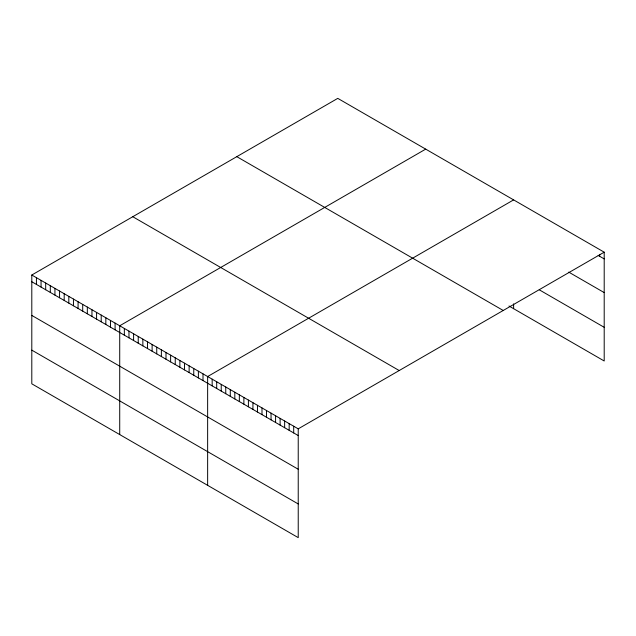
<?xml version="1.0" encoding="UTF-8"?>
<svg xmlns="http://www.w3.org/2000/svg" width="636" height="636" viewBox="0 0 636 636"><rect width="100%" height="100%" fill="white"/><g stroke="black" fill="none" stroke-linecap="round" stroke-linejoin="round"><path stroke-width="0.95" d="M31.8 275.014L298.228 428.839L298.228 537.635L31.8 383.818L31.8 275.014L337.772 98.365L604.2 252.182L604.2 360.986L508.991 306.011M425.699 149.126L119.719 325.775L119.719 434.579M513.618 199.887L207.638 376.536L207.638 485.34M298.228 428.839L604.2 252.182M598.158 255.418L604.2 258.908M568.719 272.105L604.2 292.592M539.28 289.817L604.2 327.302M236.807 156.663L503.227 310.479M132.773 216.725L399.193 370.542M31.8 281.74L298.228 435.557M31.8 315.424L298.228 469.249M31.8 350.134L298.228 503.951M599.668 254.368L599.668 256.292M513.618 303.873L513.618 308.683M293.697 426.223L293.697 432.949M289.165 423.608L289.165 430.333M284.642 420.992L284.642 427.718M280.11 418.377L280.11 425.102M275.579 415.761L275.579 422.487M271.047 413.146L271.047 419.871M266.524 410.53L266.524 417.256M261.992 407.915L261.992 414.64M257.461 405.299L257.461 412.025M252.937 402.691L252.937 409.409M248.406 400.076L248.406 406.794M243.874 397.46L243.874 404.178M239.343 394.845L239.343 401.562M234.819 392.229L234.819 398.955M230.288 389.614L230.288 396.339M225.756 386.998L225.756 393.724M221.233 384.382L221.233 391.108M216.701 381.767L216.701 388.493M212.17 379.151L212.17 385.877M203.011 373.865L203.011 380.59M198.384 371.193L198.384 377.919M193.757 368.522L193.757 375.248M189.131 365.851L189.131 372.577M184.504 363.18L184.504 369.906M179.877 360.509L179.877 367.234M175.25 357.837L175.25 364.563M170.623 355.166L170.623 361.892M165.996 352.495L165.996 359.221M161.369 349.824L161.369 356.55M156.742 347.153L156.742 353.87M152.115 344.481L152.115 351.199M147.488 341.81L147.488 348.528M142.854 339.139L142.854 345.857M138.227 336.468L138.227 343.186M133.6 333.797L133.6 340.514M128.973 331.118L128.973 337.843M124.346 328.446L124.346 335.172M115.092 323.104L115.092 329.83M110.465 320.433L110.465 327.158M105.838 317.762L105.838 324.487M101.211 315.09L101.211 321.816M96.585 312.419L96.585 319.145M91.958 309.748L91.958 316.474M87.331 307.077L87.331 313.802M82.704 304.406L82.704 311.131M78.077 301.734L78.077 308.46M73.45 299.063L73.45 305.789M68.815 296.392L68.815 303.11M64.188 293.721L64.188 300.438M59.561 291.05L59.561 297.767M54.934 288.378L54.934 295.096M50.308 285.707L50.308 292.425M45.681 283.036L45.681 289.754M41.054 280.365L41.054 287.082M36.427 277.686L36.427 284.411"/></g></svg>
